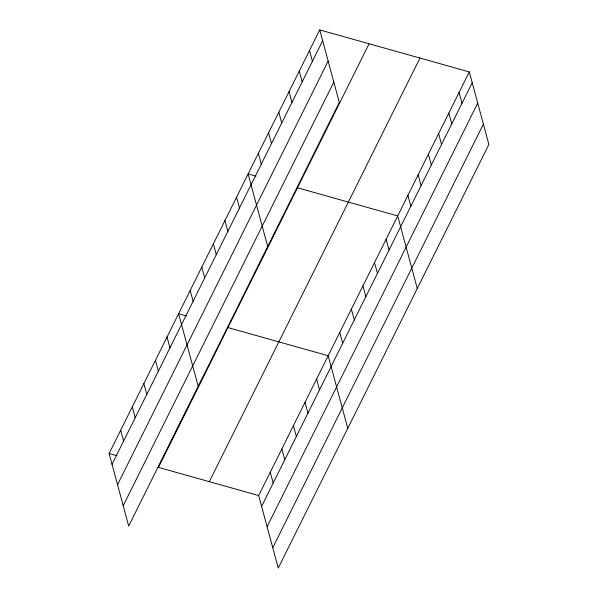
<?xml version="1.0" encoding="UTF-8"?>
<svg xmlns="http://www.w3.org/2000/svg" width="598" height="598" viewBox="0 0 598 598"><rect width="100%" height="100%" fill="white"/><g stroke="black" fill="none" stroke-linecap="round" stroke-linejoin="round"><path stroke-width="0.9" d="M319.736 29.9L339.313 102.46L128.69 526.083L109.113 453.523L319.736 29.9L469.31 71.917L488.887 144.477L278.264 568.1L258.687 495.54L469.31 71.917M112.028 464.332L322.651 40.709M117.529 484.709L328.153 61.086M123.188 505.706L333.819 82.083M369.093 43.766L158.47 467.389L258.687 495.54M209.322 481.674L419.953 58.051M261.603 506.349L472.226 82.718M267.097 526.726L477.727 103.103M272.763 547.723L483.393 124.1M256.056 176.163L248.125 173.936L267.702 246.496M297.483 187.794L397.7 215.945L417.277 288.505M186.554 315.953L178.615 313.726L198.2 386.293M227.98 327.592L328.19 355.743L347.767 428.303M109.113 453.523L117.044 455.751M459.077 92.488L461.992 103.297M448.851 113.067L451.767 123.876M438.618 133.646L441.533 144.447M428.392 154.217L431.308 165.026M418.159 174.795L421.074 185.604M407.926 195.367L410.841 206.175M386.114 239.245L389.029 250.054M374.527 262.544L377.443 273.353M309.51 50.479L312.425 61.28M362.941 285.844L365.864 296.653M299.277 71.05L302.192 81.859M351.362 309.144L354.278 319.952M289.043 91.629L291.959 102.437M339.776 332.443L342.691 343.252M278.817 112.207L281.733 123.009M268.584 132.778L271.499 143.587M258.351 153.357L261.274 164.166M316.604 379.042L319.519 389.851M305.025 402.342L307.94 413.151M236.539 197.235L239.454 208.037M293.439 425.641L296.354 436.45M224.953 220.527L227.868 231.336M281.852 448.941L284.768 459.75M213.374 243.827L216.289 254.636M270.266 472.241L273.181 483.049M201.788 267.127L204.703 277.935M190.201 290.426L193.117 301.235M167.036 337.025L169.952 347.834M155.45 360.325L158.365 371.134M143.864 383.624L146.779 394.433M132.278 406.924L135.193 417.733M120.699 430.224L123.614 441.032"/></g></svg>
